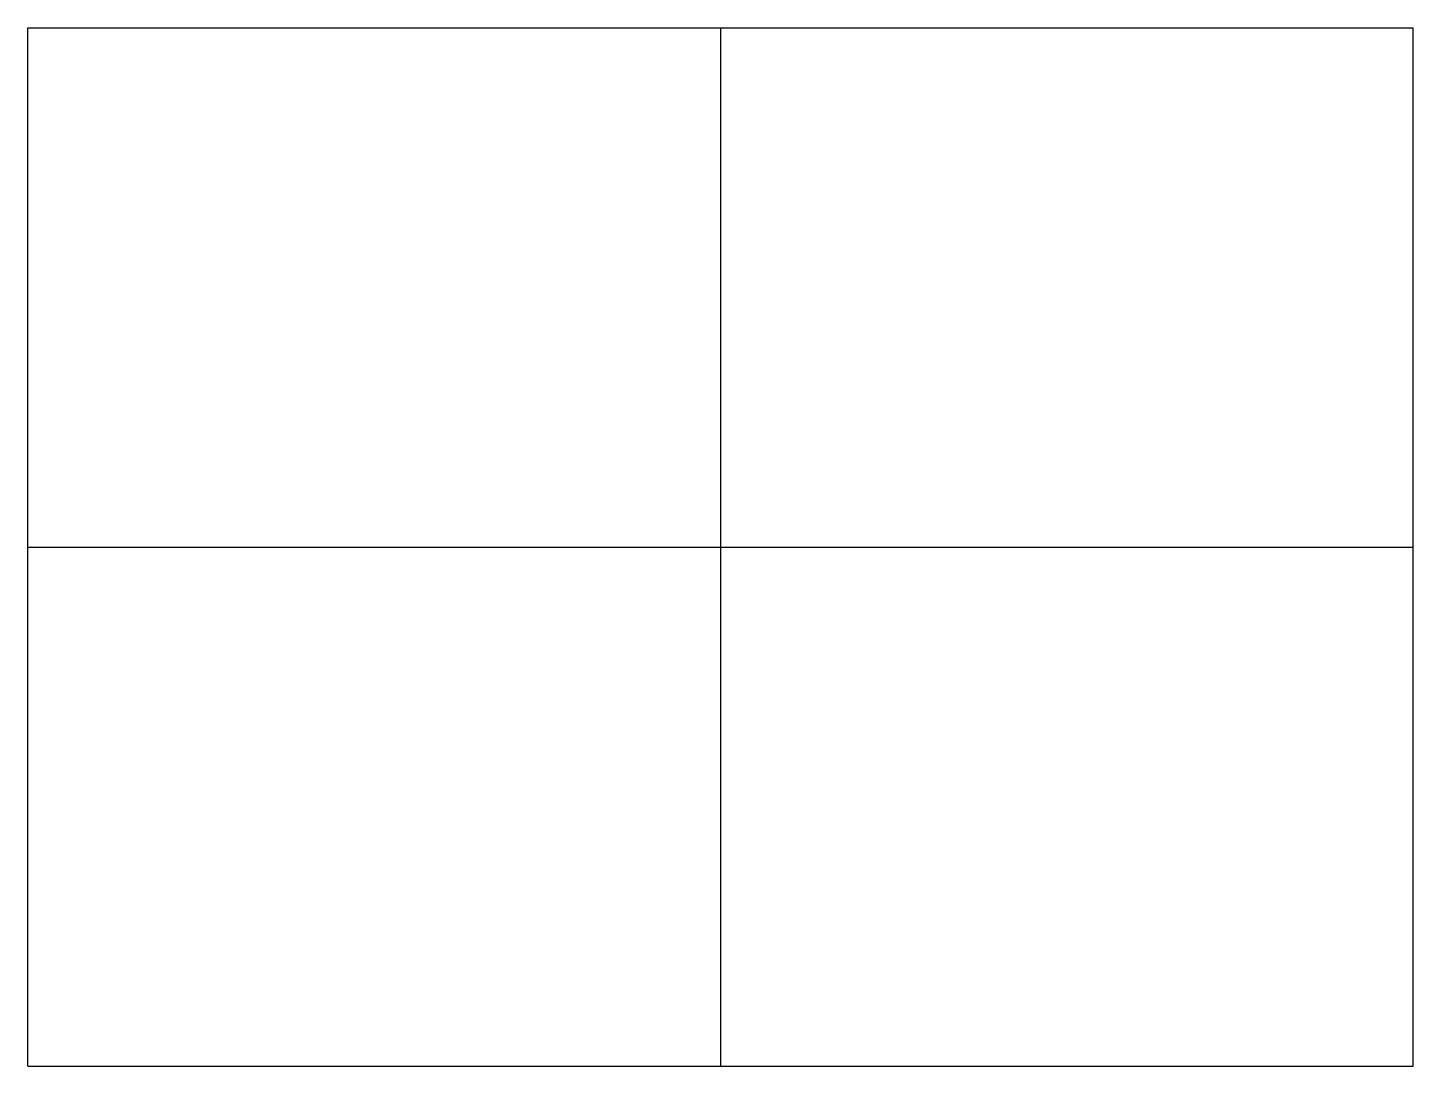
# Model space of a CAD drawing. Header units: millimetres. Extents: x -1200 to 0, y -900 to 0.
import ezdxf

# ---------------------------------------------------------------- set-up
doc = ezdxf.new("R2010")
doc.units = ezdxf.units.MM
doc.layers.add('laser bed referance', color=3, linetype='Continuous', lineweight=25, true_color=0x00ff00)
doc.layers.add('Referance Lines', color=2, linetype='Continuous', lineweight=25, true_color=0xffff00)

msp = doc.modelspace()

# ---------------------------------------------------------------- linework, layer by layer
at = {"layer": 'laser bed referance'}
for p, q in [((-1200, 0), (0, 0)), ((-1200, -900), (-1200, 0)), ((0, -900), (0, 0)), ((-1200, -900), (0, -900))]:
    msp.add_line(p, q, dxfattribs=at)
at = {"layer": 'Referance Lines'}
for p, q in [((-600, 0), (-600, -900)), ((-1200, -450), (0, -450))]:
    msp.add_line(p, q, dxfattribs=at)

doc.saveas('drawing.dxf')
